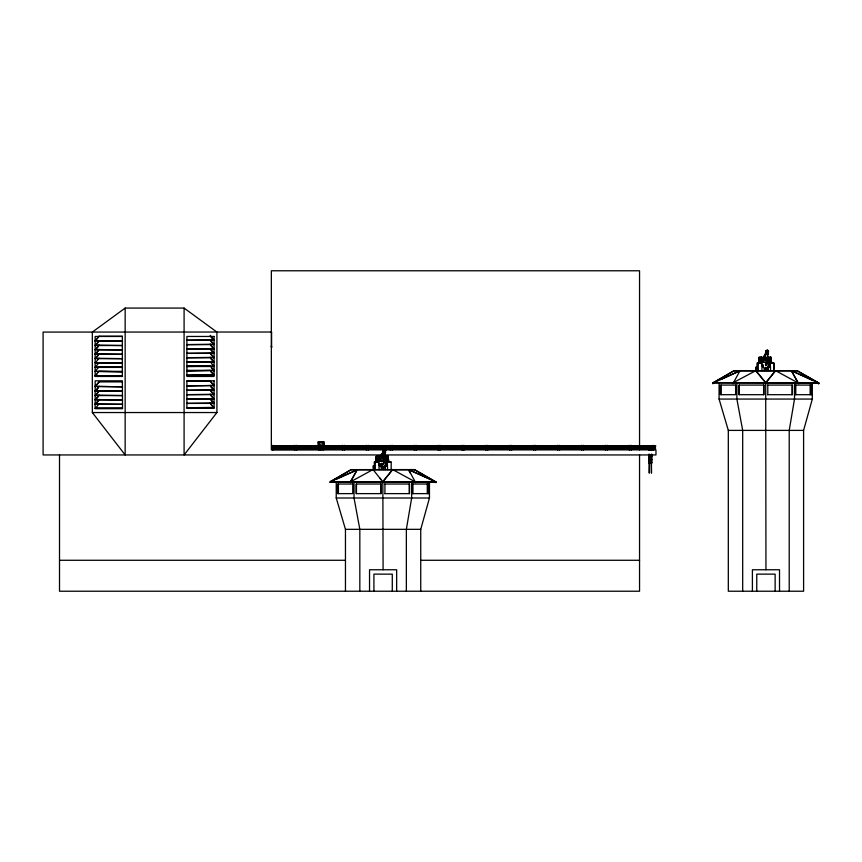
<?xml version="1.0" encoding="UTF-8"?>
<svg xmlns="http://www.w3.org/2000/svg" width="862" height="862" viewBox="0 0 862 862"><rect width="100%" height="100%" fill="white"/><g stroke="black" fill="none" stroke-linecap="round" stroke-linejoin="round"><path stroke-width="1.29" d="M330.221 482.235L330.2 481.836M818.544 382.89L818.717 383.784L818.878 382.89L712.691 382.89L712.863 383.784L713.046 383.094M377.621 461.892L376.575 455.599L376.263 460.513M376.015 462.409L376.317 461.86L376.403 462.409M388.223 459.317L388.223 457.948M388.331 459.263L387.792 455.599L387.372 457.183M771.081 360.381L770.865 357.396M762.062 359.713L761.717 362.342L762.008 360.736M768.915 359.713L768.688 362.266L768.042 361.555M382.275 454.673L382.319 455.545M383.051 452.669L382.814 451.322L383.159 452.184M384.053 451.753L384.937 452.572L384.969 450.438M384.301 452.378L385.152 450.201M384.269 451.634L384.56 450.858M384.7 452.625L385.098 449.986M384.743 452.291L384.269 451.86L385.109 450.794C386.952 452.248 381.909 451.537 383.849 450.998M384.075 450.977L385.292 451.634L385.034 451.16L385.195 452.238L385.508 451.16M384.538 450.934L385.055 449.49M765.478 354.724L765.478 353.84M765.618 354.25L765.618 355.09L765.865 353.269M766.189 352.342L766.34 351.674L767.126 352.224M766.577 350.877L766.706 352.052M766.943 352.677C767.115 355.553 768.979 350.694 766.932 352.752M767.288 352.472C768.936 351.955 766.771 355.015 768.15 352.957L767.762 352.019L767.029 353.032L767.212 352.364M767.288 353.377L768.182 352.569L768.064 350.705M766.932 352.041L768.053 352.547M768.096 351.599L767.848 350.759M767.956 352.504L767.751 353.582M375.638 462.441L375.929 457.991L378.558 457.991L379.118 469.564M383.331 469.564L383.17 467.032L385.368 465.092L385.508 460.211M387.491 465.695L386.855 465.695L387.006 460.211M758.495 363.505L758.991 357.967M766.027 368.871L768.225 366.156L768.365 361.275M770.348 366.759L769.712 366.759L769.863 361.275M758.872 363.333L759.368 362.956M771.188 360.327L771.081 361.415M379.248 459.985L379.086 456.354L378.429 456.321M761.297 361.049L761.006 356.706L760.596 357.407M761.879 361.049L761.933 359.034M435.698 481.836L435.86 482.731L435.881 481.836M329.823 482.235L436.043 482.03M373.86 467.7L373.925 467.021L374.011 467.7M756.717 368.764L756.782 368.085L756.868 368.764M712.723 382.89L713.079 383.299M385.885 457.183C386.887 450.707 387.932 470.749 387.35 469.564M435.536 481.836L435.892 482.235M759.207 357.396L758.786 359.055M818.383 382.89L818.555 383.784L818.738 382.89M653.902 449.878A19.244 19.244 0 0 1 654.614 445.74L655.702 445.708L655.368 447.378M376.058 457.991L376.457 456.073M387.415 457.302L387.674 456.073L388.137 456.515M387.588 457.41L387.943 456.192L388.223 456.903M387.469 462.021C387.361 464.478 386.618 460.297 388.762 461.278M759.12 357.816L759.12 361.566M384.657 460.911C382.469 461.73 386.736 457.41 384.764 456.354M767.654 361.62C765.37 363.71 769.357 358.28 767.622 357.407M378.375 460.523L378.062 455.599L378.558 457.991M379.161 459.672L378.86 461.289M385.831 458.121C387.34 449.598 386.499 469.057 385.928 457.97M385.81 460.523L386.014 459.672M768.257 361.555L768.57 362.342L768.656 360.736M768.872 360.736L768.678 357.838M383.094 569.76L382.847 481.578L392.641 469.564L415.182 481.836L408.556 469.574L435.288 481.621L414.644 469.585L351.06 469.628L330.415 481.653L334.154 480.199M733.314 382.642L755.866 370.638L765.704 382.89L775.498 370.628L798.04 382.89L791.445 370.66L813.168 380.713M775.498 370.886L765.704 382.89M376.317 460.987C378.289 460.028 375.81 452.431 376.144 459.317M769.012 359.723C768.732 349.293 771.393 370.897 770.208 370.628M770.326 357.407L770.65 356.652L771.63 362.956M771.609 362.342L770.154 362.945L770.208 364.012M271.595 332.085L271.595 346.966M378.86 460.944L379.075 457.97M385.96 460.092L385.282 460.911M381.424 457.194L381.607 455.201L380.67 455.966L381.209 458.325M384.269 456.073L383.999 457.194L384.646 457.194L384.441 455.201L383.881 455.966L384.183 455.201L384.646 457.194M764.282 358.247L764.551 357.137L763.646 358.247L764.282 358.247C763.947 361.393 768.484 359.842 767.115 357.137M767.956 352.052L767.697 353.204L767.859 352.138L767.018 352.698L766.458 351.556A1.131 0.97 16.5 0 1 766.372 350.575M415.365 481.836L415.807 482.731L416.238 481.836M798.223 382.89L798.665 383.784L799.096 382.89M349.789 481.836L350.241 482.731L350.683 481.836M732.646 382.89L733.088 383.784L733.54 382.89M420.742 591.224L420.742 529.333L429.459 497.999L429.459 481.836M719.08 382.89L719.08 399.063L728.315 430.397L728.315 591.224L803.599 591.224L803.599 430.397L812.316 399.063L812.316 382.89M381.532 455.276L380.67 455.966M381.166 457.226L381.219 458.476L381.575 456.925L381.478 457.765M381.597 455.998L380.788 457.194M382.2 455.675L383.288 449.382M382.103 454.543L383.137 450.6M383.396 450.158L383.902 449.49M383.051 451.677L382.933 453.067M381.995 455.858L382.2 453.39M382.674 454.08L383.051 450.524M381.995 457.28L383.116 453.498M380.153 466.245L380.454 464.101L380.153 466.245L381.715 466.245M385.292 450.126L385.185 451.871L385.163 449.77M384.937 451.322L385.282 449.382M384.474 451.785L384.991 451.99L384.333 451.753M384.474 452.625L385.195 451.02M384.043 457.614L385.239 453.498M384.086 458.088L384.183 457.323L384.42 458.239M384.236 457.797L384.474 458.175M764.368 356.372L764.368 357.062M764.389 359.389L764.303 358.441M766.911 350.435L765.003 355.424M764.346 358.915L764.443 358.139M766.253 351.222L766.286 351.89M764.314 358.592L764.432 357.989M765.79 353.14L765.208 355.726L766.329 352.698M764.357 359.066L764.454 358.226L764.055 358.678M765.068 356.2L764.971 356.911M766.189 353.054L766.566 351.901L766.35 352.644M767.018 352.698L767.471 353.204M767.255 352.267L766.361 351.901A1.131 0.97 16.5 0 1 766.264 350.92L768.236 350.866A1.131 0.97 16.5 0 1 768.29 351.901L767.794 353.442M766.954 353.291C764.756 353.474 769.906 354.142 768.128 353.011M767.061 350.5L768.15 351.19L767.913 350.554M768.139 352.181L767.686 354.53M767.568 354.928L767.988 351.901L767.622 353.097M766.9 358.678L768.473 353.291M766.943 359.152L767.04 358.387L767.309 359.001M766.954 359.303C767.223 356.782 767.266 360.596 767.083 358.732M767.277 359.303L767.288 358.764M382.329 481.836L382.868 482.731L383.418 481.836M765.176 382.89L765.725 383.784L766.275 382.89M379.258 460.911L380.67 461.202L381.026 460.523L379.916 457.334L380.454 456.321M761.631 361.674L763.743 362.008L762.773 358.387L763.312 357.385A3.06 2.629 16.5 0 1 764.012 357.116M759.185 357.094L760.478 362.956M382.189 454.985L382.146 454.371M384.355 451.311L384.333 452.248M385.26 449.953L384.958 452.431M385.292 451.893L385.152 450.6M766.641 350.705L766.501 351.599M765.725 353.743L765.521 352.86M766.199 352.149L766.135 351.19M765.488 354.541L765.693 353.883M767.816 353.495L768.064 352.677M763.527 357.03L764.465 356.254L763.527 357.03L763.646 358.247M376.101 461.86L376.22 462.409L376.123 461.881M759.077 357.579C760.37 355.737 760.122 364.475 758.991 361.415M770.348 362.999L770.391 364.023M381.413 466.795C383.213 465.631 380.39 465.631 382.189 466.795M385.282 456.321C386.639 455.373 386.456 461.676 385.497 460.911M760.704 357.385L761.965 362.956L761.965 370.628M761.286 357.385L761.943 357.407L762.159 359.723M768.139 357.385L768.796 357.407M768.936 357.385C770.078 356.459 769.744 363.99 768.839 361.555M408.48 469.596L435.278 481.61L414.536 469.822L351.146 469.822L330.426 481.632L357.202 469.822L336.589 479.1M791.338 370.66L818.124 382.674L815.603 381.801M797.393 370.886L818.146 382.685L797.393 370.886L734.004 370.886L713.273 382.706L733.918 370.692L797.393 370.66M435.17 481.836L330.523 481.836M791.338 370.886L798.104 382.653M740.059 370.66L733.357 382.89M384.441 451.074L384.484 452.065L385.271 451.957M385.422 451.472L384.549 452.356M818.027 382.89L713.283 382.696L715.805 381.801M214.229 339.833L186.774 340.242L213.959 340.242L210.166 335.34M214.229 344.218L186.774 344.617L213.959 344.617L210.166 339.714M214.229 348.593L186.774 348.991L213.959 348.991L210.166 344.089M214.229 352.967L186.774 353.366L213.959 353.366L210.166 348.463M214.229 357.342L186.774 357.741L213.959 357.741L210.166 352.838M214.229 361.717L186.774 362.126L213.959 362.126L210.166 357.213M214.229 366.091L186.774 366.501L213.959 366.501L210.166 361.598M214.229 370.466L186.774 370.875L214.229 370.466L210.166 365.973L186.86 365.973M214.229 374.851L186.774 375.25L214.229 374.851L210.166 370.348L186.86 370.348M214.229 385.497L186.774 385.896L214.229 385.497L210.166 380.993L186.86 380.993M214.229 389.872L186.774 390.27L213.959 390.27L210.166 385.368M214.229 394.246L186.774 394.656L213.959 394.656L210.166 389.743M214.229 398.621L186.774 399.031L213.959 399.031L210.166 394.128M214.229 402.996L186.774 403.405L213.959 403.405L210.166 398.503M214.229 407.381L186.774 407.78L213.959 407.78L210.166 402.877M210.166 380.993L213.151 385.002M770.348 365.132L770.736 362.956M382.674 454.209L382.577 452.507M766.124 353.151L766.35 352.483M765.65 354.875L765.413 355.403L765.553 353.172L765.445 354.928M765.531 355.413L765.327 355.726A2.575 2.209 16.5 0 0 763.086 358.376A2.575 2.209 16.5 0 0 766.609 360.09A2.575 2.209 16.5 0 0 767.633 356.857M767.395 352.429L768.01 351.577M184.091 308.079L216.912 332.085L216.912 412.542L184.091 454.942L184.091 308.079L125.152 308.079L92.331 332.085L92.331 412.542L125.152 454.942L125.152 308.079M385.12 450.654L384.118 452.334C382.082 452.625 387.21 453.121 385.174 451.71M384.463 451.289L384.517 452.485M766.792 351.782L766.749 350.554M767.202 352.536L767.115 353.582M767.945 351.782L768.117 351.006M768.031 352.763L767.665 352.31M392.684 469.585L382.847 481.836L373.009 469.574L350.511 481.836L357.202 469.596M95.025 340.749L122.544 341.147L95.025 340.749L99.076 336.245L122.436 336.245M95.283 341.147L99.076 336.245M95.025 345.123L122.544 345.522L95.283 345.522L99.076 340.619M95.283 345.522L98.527 341.923M95.025 349.498L122.544 349.907L95.283 349.907L99.076 344.994M95.283 349.907L98.527 346.298M95.025 353.873L122.544 354.282L95.283 354.282L99.076 349.379M95.283 354.282L98.527 350.683M95.025 358.247L122.544 358.657L95.283 358.657L99.076 353.754M95.283 358.657L98.527 355.058M95.025 362.622L122.544 363.031L95.283 363.031L99.076 358.129M95.025 367.007L122.544 367.406L95.283 367.406L99.076 362.503M95.025 371.382L122.544 371.781L95.025 371.382L99.076 366.878L122.285 367.007M95.025 375.757L122.544 376.155L95.025 375.757L99.076 371.253L122.285 371.382M95.283 376.155L96.9 374.356M95.025 386.402L122.544 386.812L95.025 386.402L99.076 381.898L122.436 381.898M95.283 386.812L99.076 381.898M95.025 390.777L122.544 391.186L95.283 391.186L99.076 386.284M95.283 391.186L98.527 387.588M95.025 395.152L122.544 395.561L95.283 395.561L99.076 390.658M95.283 395.561L98.527 391.962M95.025 399.537L122.544 399.936L95.283 399.936L99.076 395.033M95.283 399.936L98.527 396.337M95.025 403.912L122.544 404.31L95.283 404.31L99.076 399.408M95.283 404.31L98.527 400.711M122.415 408.135L95.154 408.168L95.154 380.821L122.339 380.821L122.544 408.685L95.283 408.685L99.076 403.782M655.519 448.983L655.443 447.841M381.758 454.36L381.963 457.668L384.226 457.668M381.316 455.966L381.424 455.082M764.616 355.424L764.809 358.732L767.234 358.829M764.282 356.146L764.174 357.03M383.17 467.032L385.26 467.032L387.35 465.092L385.368 465.092M766.027 368.096L768.117 368.096L770.208 366.156L768.225 366.156M376.425 461.073L376.425 456.192M759.174 357.342L759.681 360.327L759.077 361.803M770.693 357.342L771.145 358.473M381.521 463.163L381.457 463.788M766.652 350.899L767.309 350.338M767.697 352.224L768.398 351.556A1.131 0.97 16.5 0 0 768.301 350.575L767.288 350.08L766.307 350.78A1.131 0.97 16.5 0 0 766.404 351.771L766.447 352.299M767.406 352.763C768.764 352.87 766.544 352.159 767.191 353.312M739.995 370.638L713.38 382.89M720.654 379.614L738.842 371.425M386.844 458.336L387.641 457.991M386.952 459.047L388.353 458.433M387.049 459.758L388.45 459.144M387.157 460.47L388.557 459.855M387.253 461.181L388.654 460.567M769.701 359.4L770.499 359.055M769.809 360.111L771.21 359.497M769.906 360.822L771.307 360.208M770.003 361.534L771.415 360.919M770.111 362.245L771.512 361.631M382.588 466.504L382.696 466.751M765.391 364.648L765.467 364.906M384.247 449.296L383.418 449.856A1.131 0.97 16.5 0 0 383.504 450.837M767.848 351.696L767.234 351.761M767.816 351.825L766.964 351.901M381.715 454.942L43.1 454.942L43.1 332.085L271.595 332.021M765.521 367.557L765.553 367.826M382.642 465.2L382.685 465.469M765.424 363.117L765.467 363.387M382.609 463.573L382.653 463.842M765.37 361.975L765.424 362.234M382.512 460.911L382.566 461.17M766.943 350.317L768.236 350.78A1.131 0.97 16.5 0 1 768.333 351.771M384.107 449.188L385.411 449.641M384.043 449.393L384.883 449.371M384.183 449.511L385.023 449.619M384.107 449.781L384.775 449.716M384.808 450.707L383.849 450.363M384.032 451.106L384.689 451.235M384.441 451.71L384.646 452.022M323.444 449.878L324.08 449.242L323.832 441.656L318.207 441.85L318.671 449.889L318.8 445.417M768.236 350.866L767.589 350.909M765.898 351.976L765.898 353.635M765.779 352.375L765.909 353.732M766.146 352.935L765.898 351.588M767.665 354.207L767.589 352.289M765.671 354.53L765.553 352.773M765.434 355.327L765.671 353.97M765.057 356.599L764.842 355.166M766.857 358.247L767.492 358.247L767.385 357.03M759.918 359.055L761.415 359.055M769.647 359.055L771.145 359.055M770.208 362.956L774.044 362.956L774.044 370.628M757.655 363.128L760.025 363.128M768.225 363.505L769.712 363.505M758.194 363.548L757.472 363.548L757.472 369.173L758.194 369.173M757.31 366.759L756.146 366.759L756.146 370.628M756.276 367.902L756.276 369.108M764.26 368.871L768.117 368.871M767.439 385.077L792.426 385.077L792.426 394.688L767.439 394.688M794.915 385.077L811.023 385.077L811.023 394.688L794.915 394.688M811.217 385.077L812.316 385.077M811.217 394.688L812.316 394.688M719.08 399.063L812.316 399.063M95.025 408.286L122.285 408.286M92.331 412.542L216.912 412.542M728.315 430.397L803.599 430.397M271.735 445.945L654.204 445.805M648.795 446.602L651.866 446.602M271.735 447.378L654.204 447.55M271.735 447.68L654.204 447.68M271.735 449.156L654.204 449.156M271.735 449.285L654.204 449.285M648.795 449.608L651.866 449.608M383.17 452.27L383.288 451.311M384.409 451.203L385.023 451.354M382.696 452.119L382.566 453.94M382.222 453.703L382.319 455.136L381.866 454.5M384.398 454.942L655.96 454.942L655.96 449.878L271.347 449.878L271.347 270.776L639.55 270.776L639.55 449.878M382.114 455.459L382.34 454.5M381.694 456.073L381.349 455.201M648.795 456.17L651.866 456.17M648.795 456.451L651.866 456.451M384.032 457.528L384.236 457.884M386.801 457.991L388.288 457.991L388.827 461.892M381.51 458.088L381.64 457.56L381.198 458.239M648.795 459.457L651.866 459.457M648.795 459.726L651.866 459.726M374.744 461.892L377.2 461.892M388.353 462.064L390.755 461.892M374.614 462.485L375.336 462.485M385.368 462.441L386.855 462.441M648.795 462.732L651.866 462.732M380.077 465.383L379.097 464.101M374.593 465.695L373.3 465.695L373.3 469.564M373.375 466.59L374.14 466.59L374.14 468.281L373.375 468.281M373.418 466.838L374.011 468.088M381.166 467.807L385.26 467.807M384.592 484.024L409.569 484.024L409.569 493.624L384.592 493.624M412.058 484.024L428.177 484.024L428.177 493.624L412.058 493.624M428.36 484.024L429.459 484.024M428.36 493.624L429.459 493.624M336.234 481.836L336.234 497.999L429.459 497.999M336.234 497.999L345.457 529.333L420.742 529.333M59.51 560.278L345.457 560.278M420.742 560.278L639.55 560.278M763.797 367.395L763.01 367.309L763.387 366.016A3.06 2.629 16.5 0 1 761.437 364.777M384.312 449.759L384.915 449.964M384.808 451.903L384.269 451.86M767.223 353.495L766.975 352.957M384.991 451.472L385.443 450.837A1.131 0.97 16.5 0 0 385.346 449.856L384.667 449.264M760.564 359.055L761.458 359.4M759.982 359.497L761.566 360.111M760.09 360.208L761.663 360.822M760.187 360.919L761.771 361.534M760.295 361.631L761.868 362.245M760.392 362.342L761.965 362.956L757.17 362.956L757.17 366.759M377.707 457.991L378.601 458.336M377.125 458.433L378.709 459.047M377.233 459.144L378.806 459.758M377.33 459.855L378.914 460.47M377.437 460.567L379.011 461.181M377.534 461.278L379.118 461.892L374.313 461.892L374.313 465.695M383.515 449.511A1.131 0.97 16.5 0 0 383.612 450.492L384.29 451.085M384.226 451.3L383.547 450.707A1.131 0.97 16.5 0 1 383.45 449.716L384.43 449.016L385.443 449.511A1.131 0.97 16.5 0 1 385.54 450.492L384.98 451.72M764.853 357.687L764.583 355.543M761.965 366.156L764.26 368.096L764.26 370.628M379.118 465.092L381.413 467.032L381.413 469.564M210.716 336.643L213.151 339.337M210.716 341.018L213.151 343.722M210.716 345.393L213.151 348.097M210.716 349.767L213.151 352.472M210.716 354.142L213.151 356.846M210.716 358.527L213.959 362.126M212.343 364.701L213.959 366.501M211.524 368.171L213.959 370.875M210.716 371.651L213.959 375.25M210.716 386.672L213.151 389.376M210.716 391.046L213.151 393.751M210.716 395.432L213.151 398.125M210.716 399.806L213.151 402.5M210.716 404.181L213.959 407.78M379.582 477.828L381.209 479.832M383.752 450.19L384.161 452.205M409.094 470.911L410.312 473.098M768.473 357.137L768.818 358.258M768.451 357.719L768.602 358.258M761.62 357.137L761.749 358.258M385.626 456.073L385.96 457.194M378.763 456.073L378.978 458.121M773.613 362.956L771.371 362.956M758.129 363.128L758.14 370.628M375.272 462.064L375.282 469.564M755.909 370.886L765.704 382.642L765.952 569.76M357.202 469.822L350.511 481.836M376.349 460.933L376.08 459.855M388.105 456.752L388.288 457.41M387.415 459.963L387.48 460.513M761.814 357.838L761.836 359.185M385.82 456.774L385.885 457.334M767.374 357.137L767.492 358.247M768.365 352.213L766.124 352.612L766.016 351.19M767.913 351.976L768.01 353.409M767.794 352.375L767.891 353.808M767.245 358.29L767.299 359.54M766.102 363.85L766.232 365.165M764.206 356.254L764.292 357.137M764.023 358.29L764.077 359.54M384.032 455.524L384.452 458.476M384.118 457.28L383.946 458.756L381.521 458.239M383.245 462.786L383.374 464.101M759.045 361.016L758.98 359.691M388.18 457.302L388.331 458.002M771.081 359.012L771.091 359.691M387.415 462.409L391.186 461.892L391.186 469.564M768.785 359.034L768.796 359.723M810.14 385.077L810.14 394.688M795.798 385.077L795.798 394.688M794.505 382.89L794.505 399.063L789.215 430.397L789.215 591.224M792.092 385.077L792.092 394.688M779.517 591.224L779.517 569.76L752.397 569.76L752.397 591.224M775.132 591.224L775.132 574.135L756.771 574.135L756.771 591.224M773.764 363.548L773.764 369.173M768.117 368.096L768.117 370.628M767.783 385.077L767.783 394.688M766.189 368.871L766.189 370.628M763.613 385.077L763.613 394.688M756.588 367.902L756.556 369.108M756.383 367.902L756.416 369.108M742.688 591.224L742.688 430.397L736.891 399.063L736.891 382.89M739.305 385.077L739.305 394.688M721.257 385.077L721.257 394.688M653.45 445.417L653.45 449.878M653.051 445.417L653.051 449.878M651.866 449.878L651.866 446.322L648.795 446.322L648.806 449.878M651.877 454.252L651.866 463.013L648.795 463.013L648.784 454.252M651.457 446.322L651.446 450.341M651.435 454.371L651.457 473.13L651.187 454.371M651.187 446.322L651.187 450.341M650.379 446.322L650.282 449.878M650.379 456.17L650.379 463.013M650.196 446.322L650.196 449.878M650.196 456.17L650.196 463.013M649.539 446.322L649.549 450.341M649.549 454.371L649.269 473.13L649.301 454.371M649.291 446.322L649.301 450.341M639.55 454.942L639.55 591.224L59.51 591.224L59.51 454.942M631.458 445.417L631.458 449.878M631.059 445.417L631.059 449.878M629.551 445.417L629.551 449.878M629.152 445.417L629.152 449.878M607.548 445.417L607.548 449.878M607.15 445.417L607.15 449.878M605.641 445.417L605.641 449.878M605.243 445.417L605.243 449.878M583.649 445.417L583.649 449.878M583.251 445.417L583.251 449.878M581.742 445.417L581.742 449.878M581.344 445.417L581.344 449.878M559.74 445.417L559.74 449.878M559.341 445.417L559.341 449.878M557.843 445.417L557.843 449.878M557.445 445.417L557.445 449.878M535.841 445.417L535.841 449.878M535.442 445.417L535.442 449.878M533.934 445.417L533.934 449.878M533.535 445.417L533.535 449.878M511.931 445.417L511.931 449.878M511.532 445.417L511.532 449.878M510.035 445.417L510.035 449.878M509.636 445.417L509.636 449.878M488.032 445.417L488.032 449.878M487.633 445.417L487.633 449.878M486.125 445.417L486.125 449.878M485.726 445.417L485.726 449.878M464.122 445.417L464.122 449.878M463.724 445.417L463.724 449.878M462.226 445.417L462.226 449.878M461.827 445.417L461.827 449.878M440.223 445.417L440.223 449.878M439.825 445.417L439.825 449.878M438.316 445.417L438.316 449.878M437.918 445.417L437.918 449.878M427.283 484.024L427.283 493.624M416.314 445.417L416.314 449.878M415.915 445.417L415.915 449.878M414.417 445.417L414.417 449.878M414.019 445.417L414.019 449.878M412.941 484.024L412.941 493.624M411.648 481.836L411.648 497.999L406.358 529.333L406.358 591.224M409.234 484.024L409.234 493.624M396.66 591.224L396.66 569.76L369.539 569.76L369.539 591.224M392.415 445.417L392.415 449.878M392.285 591.224L392.285 574.135L373.914 574.135L373.914 591.224M392.016 445.417L392.016 449.878M390.508 445.417L390.508 449.878M390.109 445.417L390.109 449.878M385.26 467.032L385.26 469.564M384.926 484.024L384.926 493.624M380.767 484.024L380.767 493.624M373.655 466.838L373.72 468.044M373.483 466.838L373.58 468.044M368.505 445.417L368.505 449.878M368.106 445.417L368.106 449.878M366.609 445.417L366.609 449.878M366.21 445.417L366.21 449.878M359.831 591.224L359.831 529.333L354.034 497.999L354.034 481.836M356.459 484.024L356.459 493.624M345.457 529.333L345.457 591.224M344.606 445.417L344.606 449.878M344.207 445.417L344.207 449.878M342.699 445.417L342.699 449.878M342.3 445.417L342.3 449.878M338.4 484.024L338.4 493.624M320.696 445.417L320.696 449.878M320.298 445.417L320.298 449.878M318.401 445.417L318.401 449.878M296.797 445.417L296.797 449.878M296.399 445.417L296.399 449.878M294.89 445.417L294.89 449.878M294.492 445.417L294.492 449.878M272.888 445.417L272.888 449.878M272.489 445.417L272.489 449.878M766.781 362.751A3.06 2.629 16.5 0 1 765.661 365.747M766.76 362.008A3.06 2.629 16.5 0 1 763.743 362.008M384.096 462.377A3.06 2.629 16.5 0 1 383.385 464.262M380.53 464.952A3.06 2.629 16.5 0 1 378.58 463.713M384.333 455.341A2.575 2.209 16.5 0 1 384.484 458.638A2.575 2.209 16.5 0 1 380.735 458.207A2.575 2.209 16.5 0 1 381.241 454.985M383.913 460.944A3.06 2.629 16.5 0 1 380.885 460.944M385.389 449.716A1.131 0.97 16.5 0 1 385.476 450.707M318.304 442.109L318.401 449.522L323.724 449.608L323.8 441.894L318.315 442.044M381.37 464.704L382.125 465.006L381.413 464.607M763.312 365.165L762.407 366.447L761.954 365.165L763.312 365.165M271.422 346.061L271.595 347.494L271.422 346.061M122.339 336.46L95.154 336.46L95.154 376.446L122.339 376.446L122.339 336.46M214.088 336.46L186.903 336.46L186.903 376.446L214.088 376.446L214.088 336.46M756.998 367.654L756.233 367.654L756.233 369.335L756.998 369.335L756.998 367.654M214.088 380.821L186.903 380.821L186.903 408.168L214.088 408.168L214.088 380.821M735.609 385.077L720.373 385.077L720.373 394.688L735.609 394.688L735.609 385.077M763.958 385.077L738.971 385.077L738.971 394.688L763.958 394.688L763.958 385.077M322.894 442.982L319.306 442.982L319.306 444.954L322.894 444.954L322.894 442.982M654.204 445.643L271.735 446.107L654.204 445.643M654.204 448.983L271.735 449.447L654.204 448.983M352.752 484.024L337.516 484.024L337.516 493.624L352.752 493.624L352.752 484.024M381.101 484.024L356.114 484.024L356.114 493.624L381.101 493.624L381.101 484.024"/></g></svg>
